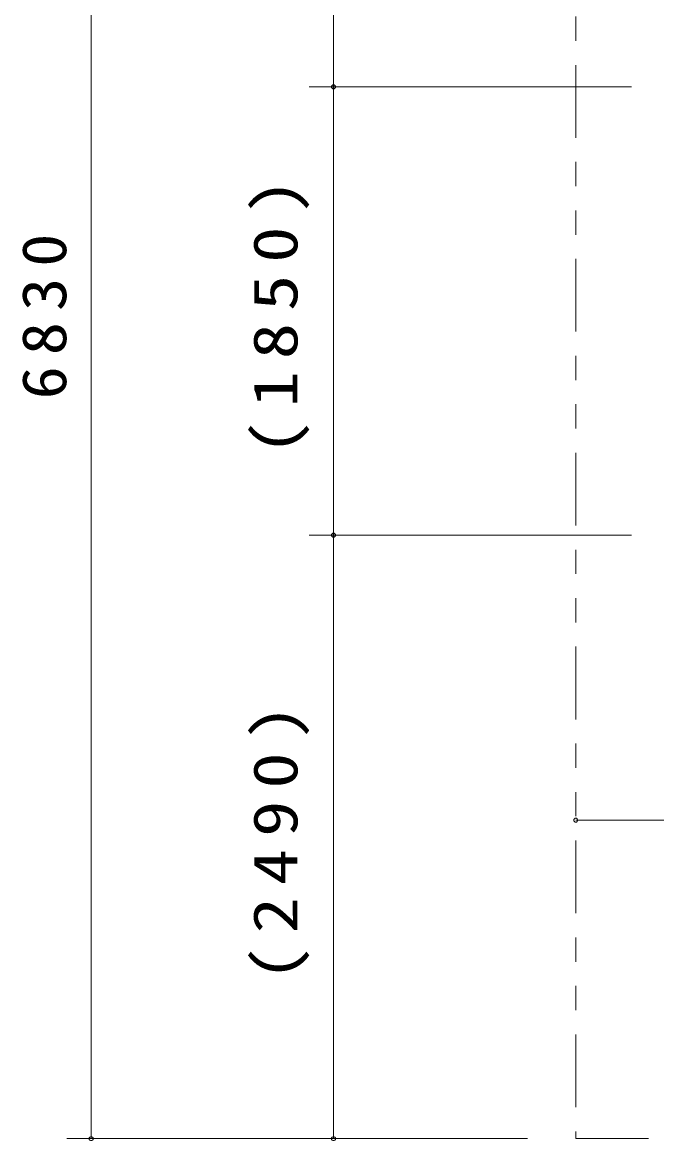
# Model space of a CAD drawing. Units: millimetres on the paper, with parts at other scales. Extents: x 197 to 617, y 140 to 437.
# Drawn here: x 510.35 to 536.53, y 250.37 to 296.52 of the extents above; entities that cross this region are included whole.
import ezdxf

# ---------------------------------------------------------------- set-up
doc = ezdxf.new("R2010")
doc.units = ezdxf.units.MM
doc.linetypes.add('USER3', pattern=[8, 3, -1, 1, -1, 1, -1])
doc.layers.add('線', color=2, linetype='Continuous', lineweight=25)
doc.layers.add('補助', color=2, linetype='Continuous', lineweight=13)
doc.styles.add('ＭＳ ゴシック', font='')
doc.styles.get('ＭＳ ゴシック').set_extended_font_data('MS Gothic')

# ---------------------------------------------------------------- blocks, each defined once
blk = doc.blocks.new('dimension_origin')
at = {"color": 0, "linetype": 'Continuous', "lineweight": -2}
blk.add_circle((0, 0), 1.25, dxfattribs=at)

msp = doc.modelspace()

# ---------------------------------------------------------------- linework, layer by layer
at = {"layer": '線', "linetype": 'USER3', "lineweight": 13}
msp.add_lwpolyline([(533.192, 250.455), (579.292, 250.455), (579.292, 318.755), (533.192, 318.755)], close=True, dxfattribs=at)
at = {"layer": '補助'}
for p, q in [((513.192, 250.455), (513.192, 318.755)), ((523.192, 293.855), (523.192, 318.755)), ((535.492, 293.855), (522.192, 293.855)), ((535.492, 293.855), (522.192, 293.855)), ((523.192, 275.355), (523.192, 293.855)), ((535.492, 275.355), (522.192, 275.355)), ((535.492, 275.355), (522.192, 275.355)), ((523.192, 250.455), (523.192, 275.355)), ((548.192, 263.596), (533.192, 263.596)), ((531.192, 250.455), (512.192, 250.455)), ((531.192, 250.455), (522.192, 250.455))]:
    msp.add_line(p, q, dxfattribs=at)

# ---------------------------------------------------------------- block references
at = {"layer": '補助', "xscale": 0.0667, "yscale": 0.0667}
for p, rotation in [((523.192, 293.855), 90), ((523.192, 293.855), 270), ((523.192, 275.355), 270), ((523.192, 275.355), 90), ((513.192, 250.455), 90), ((523.192, 250.455), 90)]:
    msp.add_blockref('dimension_origin', p, dxfattribs=dict(at, rotation=rotation))
msp.add_blockref('dimension_origin', (533.192, 263.596), dxfattribs=at)

# ---------------------------------------------------------------- texts
at = {"layer": '補助', "char_height": 1.833, "attachment_point": 8, "rotation": 90, "style": 'ＭＳ ゴシック'}
for s, insert in [('\\T1.33;\\W1.2;(1850)', (522.192, 284.605)), ('\\T1.33;\\W1.1;6830', (512.192, 284.605)), ('\\T1.33;\\W1.2;(2490)', (522.192, 262.905))]:
    msp.add_mtext(s, dxfattribs=dict(at, insert=insert))

doc.saveas('drawing.dxf')
